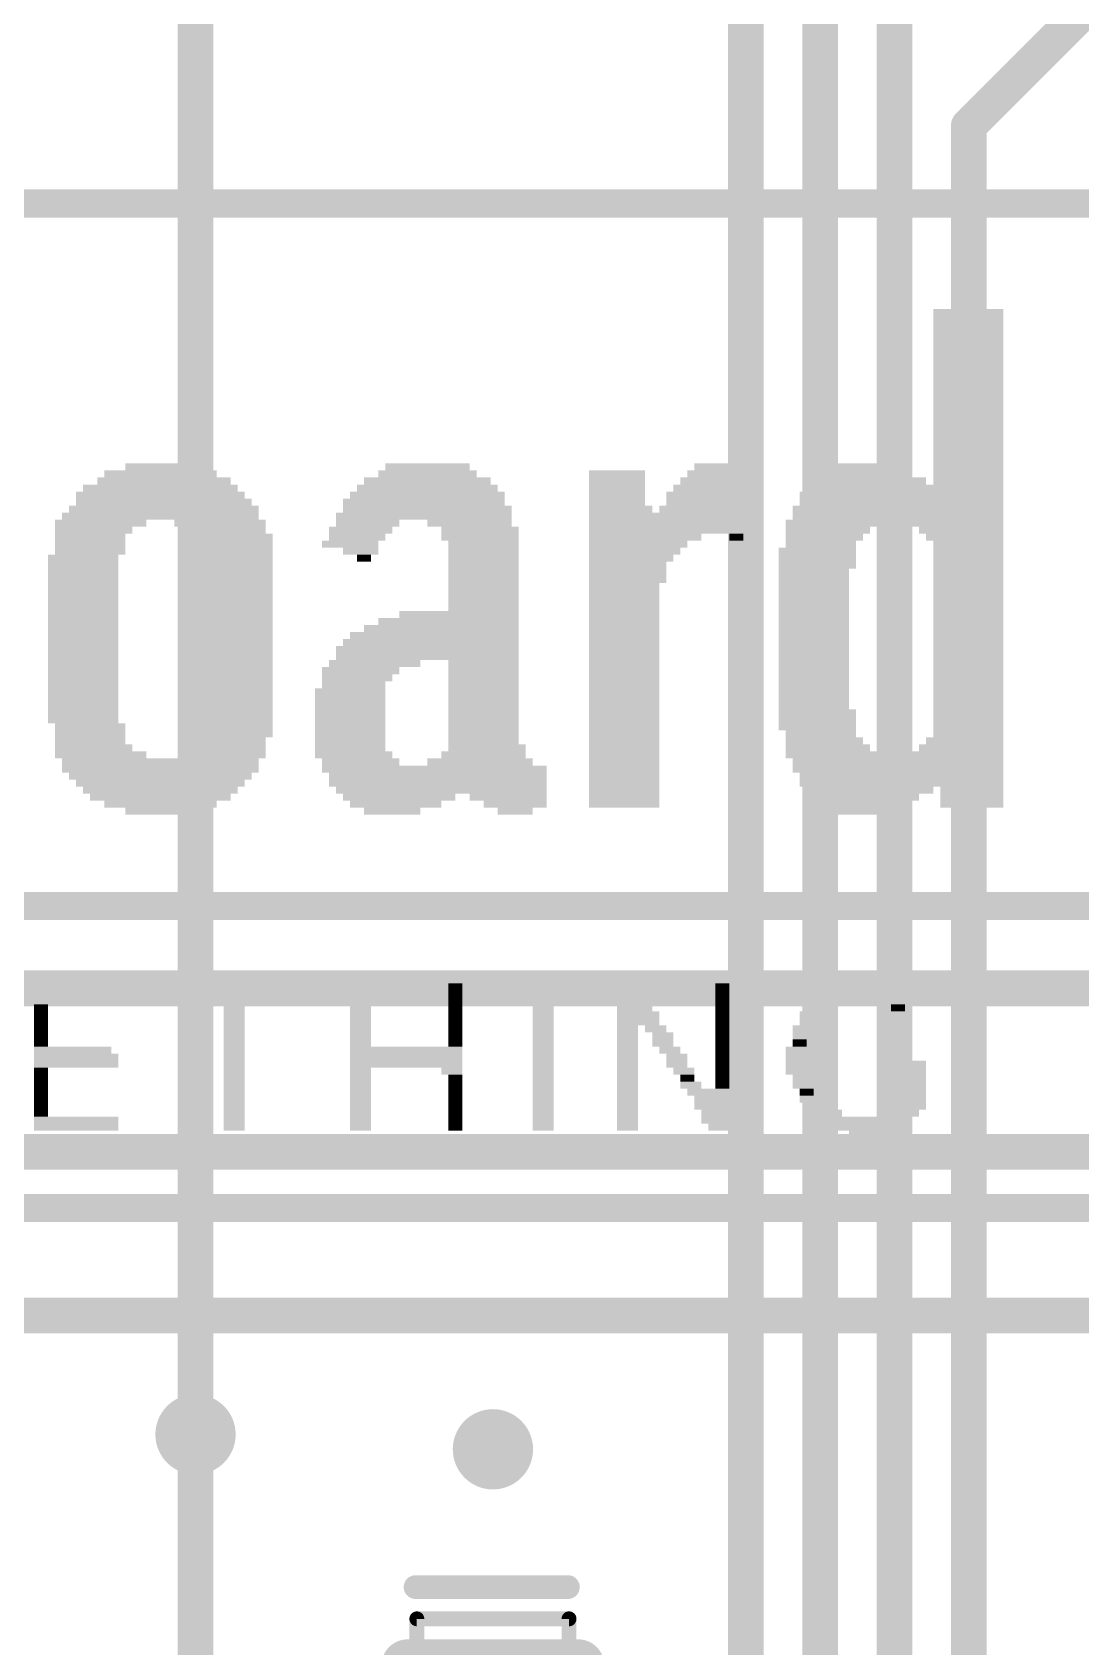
# Model space of a CAD drawing. Extents: x -25 to 82, y -36 to 56.
# Drawn here: x 45.6 to 54.55, y 23.71 to 37.5 of the extents above; entities that cross this region are included whole.
import ezdxf

# ---------------------------------------------------------------- set-up
doc = ezdxf.new("R2010")
doc.units = 0
for name, color, linetype in [('1', 12, 'CONTINUOUS'), ('16', 132, 'CONTINUOUS'), ('18', 110, 'CONTINUOUS'), ('21', 41, 'CONTINUOUS'), ('51', 53, 'CONTINUOUS')]:
    doc.layers.add(name, color=color, linetype=linetype)

# ---------------------------------------------------------------- blocks, each defined once
blk = doc.blocks.new('RECT')
blk.add_solid([(-0.5, -0.5), (0.5, -0.5), (-0.5, 0.5), (0.5, 0.5)])
blk = doc.blocks.new('RECT72000X304800R100')
at = {"const_width": 0.225}
blk.add_lwpolyline([(0.1125, -0.7275), (0.1125, 0.7275, 0.4142), (0, 0.84), (0, 0.84, 0.4142), (-0.1125, 0.7275), (-0.1125, -0.7275, 0.4142), (0, -0.84), (0, -0.84, 0.4142)], format="xyb", close=True, dxfattribs=at)
blk.add_solid([(-0.0254, -0.7529), (0.0254, -0.7529), (-0.0254, 0.7529), (0.0254, 0.7529)])
blk = doc.blocks.new('ROUNDV')
at = {"const_width": 0.5}
blk.add_lwpolyline([(0, -0.25, 1), (0, 0.25, 1), (0, -0.25)], format="xyb", dxfattribs=at)

msp = doc.modelspace()

# ---------------------------------------------------------------- linework, layer by layer
at = {"layer": '1', "const_width": 0.3048}
for points in [[(53.594, 36.703), (63.5, 46.609)], [(51.689, 20.193), (51.689, 38.989)], [(52.324, 19.939), (52.324, 38.354)], [(46.99, 25.527), (46.99, 38.1)], [(52.959, 19.685), (52.959, 37.719)], [(53.594, 19.431), (53.594, 36.703)]]:
    msp.add_lwpolyline(points, dxfattribs=at)
at = {"layer": '1', "const_width": 0.1524}
for points in [[(53.6702, 36.703, 1), (53.5178, 36.703)], [(53.5401, 36.7569, 1), (53.6479, 36.6491)], [(46.9138, 25.527, 1), (47.0662, 25.527)]]:
    msp.add_lwpolyline(points, format="xyb", dxfattribs=at)
at = {"layer": '16', "const_width": 0.3048}
for points in [[(58.674, 29.337), (39.243, 29.337)], [(62.23, 27.94), (39.497, 27.94)], [(56.896, 26.543), (39.497, 26.543)], [(46.99, 21.368), (46.99, 25.527)]]:
    msp.add_lwpolyline(points, dxfattribs=at)
at = {"layer": '16', "const_width": 0.1524}
msp.add_lwpolyline([(47.0662, 25.527, 1), (46.9138, 25.527)], format="xyb", dxfattribs=at)
at = {"layer": '21', "const_width": 0.2032}
msp.add_lwpolyline([(48.8698, 24.2231), (50.1698, 24.2231)], dxfattribs=at)
at = {"layer": '21', "const_width": 0.1016}
for points in [[(48.8698, 24.2739, 1), (48.8698, 24.1723)], [(50.1698, 24.1723, 1), (50.1698, 24.2739)]]:
    msp.add_lwpolyline(points, format="xyb", dxfattribs=at)
at = {"layer": '51', "const_width": 0.127}
for points in [[(48.88, 20.752), (48.88, 23.952)], [(48.88, 23.952), (50.18, 23.952)], [(50.18, 23.952), (50.18, 20.752)]]:
    msp.add_lwpolyline(points, dxfattribs=at)
at = {"layer": '51', "const_width": 0.0635}
for points in [[(48.9118, 23.952, 1), (48.8483, 23.952)], [(48.88, 23.9838, 1), (48.88, 23.9203)], [(50.2118, 23.952, 1), (50.1482, 23.952)], [(50.18, 23.9203, 1), (50.18, 23.9838)]]:
    msp.add_lwpolyline(points, format="xyb", dxfattribs=at)

# ---------------------------------------------------------------- block references
at = {"layer": '1', "rotation": 90}
msp.add_blockref('RECT72000X304800R100', (49.53, 23.552), dxfattribs=at)
at = {"layer": '18', "xscale": 0.6858, "yscale": 0.6858}
for p in [(46.99, 25.527), (46.99, 25.527), (49.53, 25.4), (49.53, 25.4)]:
    msp.add_blockref('ROUNDV', p, dxfattribs=at)
at = {"layer": '21', "yscale": 0.06}
for p, xscale in [((43.18, 36.13), 24.3), ((43.18, 36.07), 24.3), ((43.18, 36.01), 24.3), ((43.18, 35.95), 24.3), ((53.59, 35.11), 0.6), ((53.59, 35.05), 0.6), ((53.59, 34.99), 0.6), ((53.59, 34.93), 0.6), ((53.59, 34.87), 0.6), ((53.59, 34.81), 0.6), ((53.59, 34.75), 0.6), ((53.59, 34.69), 0.6), ((53.59, 34.63), 0.6), ((53.59, 34.57), 0.6), ((53.59, 34.51), 0.6), ((53.59, 34.45), 0.6), ((53.59, 34.39), 0.6), ((53.59, 34.33), 0.6), ((53.59, 34.27), 0.6), ((53.59, 34.21), 0.6), ((53.59, 34.15), 0.6), ((53.59, 34.09), 0.6), ((53.59, 34.03), 0.6), ((53.59, 33.97), 0.6), ((53.59, 33.91), 0.6), ((46.72, 33.79), 0.66), ((48.97, 33.79), 0.72), ((51.46, 33.79), 0.42), ((52.72, 33.79), 0.54), ((53.59, 33.85), 0.6), ((53.59, 33.79), 0.6), ((46.72, 33.67), 1.14), ((46.69, 33.73), 0.96), ((48.97, 33.67), 1.08), ((48.97, 33.73), 0.84), ((50.59, 33.73), 0.48), ((50.59, 33.67), 0.48), ((51.4, 33.67), 0.54), ((51.43, 33.73), 0.48), ((52.75, 33.67), 0.96), ((52.72, 33.73), 0.78), ((53.59, 33.73), 0.6), ((53.59, 33.67), 0.6), ((46.69, 33.55), 1.44), ((46.72, 33.49), 1.5), ((46.69, 33.61), 1.32), ((48.94, 33.49), 1.38), ((48.97, 33.55), 1.32), ((48.97, 33.61), 1.2), ((50.59, 33.61), 0.48), ((50.59, 33.55), 0.48), ((50.59, 33.49), 0.48), ((51.34, 33.55), 0.66), ((51.34, 33.49), 0.66), ((51.37, 33.61), 0.6), ((53.02, 33.55), 1.74), ((53.02, 33.49), 1.74), ((53.05, 33.61), 1.68), ((46.69, 33.37), 1.68), ((46.72, 33.43), 1.62), ((48.94, 33.37), 1.5), ((48.97, 33.43), 1.44), ((50.62, 33.43), 0.54), ((51.01, 33.37), 1.32), ((51.31, 33.43), 0.72), ((52.99, 33.43), 1.8), ((52.99, 33.37), 1.8), ((46.18, 33.31), 0.78), ((46.12, 33.25), 0.66), ((47.2, 33.31), 0.78), ((47.26, 33.25), 0.66), ((48.4, 33.25), 0.54), ((48.46, 33.31), 0.54), ((49.33, 33.31), 0.72), ((49.42, 33.25), 0.66), ((51.01, 33.31), 1.32), ((51.01, 33.25), 1.32), ((52.96, 33.31), 1.86), ((52.39, 33.25), 0.72), ((53.53, 33.25), 0.72), ((46.09, 33.19), 0.6), ((46.09, 33.13), 0.6), ((46.09, 33.07), 0.6), ((47.32, 33.19), 0.66), ((47.32, 33.13), 0.66), ((47.35, 33.07), 0.6), ((48.31, 33.13), 0.48), ((48.37, 33.19), 0.48), ((48.4, 33.07), 0.3), ((49.42, 33.19), 0.66), ((49.45, 33.13), 0.6), ((49.45, 33.07), 0.6), ((50.83, 33.19), 0.96), ((50.77, 33.13), 0.84), ((50.74, 33.07), 0.78), ((51.61, 33.19), 0.12), ((52.3, 33.07), 0.66), ((52.36, 33.19), 0.66), ((52.33, 33.13), 0.6), ((53.56, 33.19), 0.66), ((53.59, 33.13), 0.6), ((53.59, 33.07), 0.6), ((46.03, 33.01), 0.6), ((46.03, 32.95), 0.6), ((47.35, 33.01), 0.6), ((47.35, 32.95), 0.6), ((48.43, 33.01), 0.12), ((49.45, 33.01), 0.6), ((49.45, 32.95), 0.6), ((50.71, 33.01), 0.72), ((50.68, 32.95), 0.66), ((52.3, 33.01), 0.66), ((52.3, 32.95), 0.66), ((53.59, 33.01), 0.6), ((53.59, 32.95), 0.6), ((46.03, 32.89), 0.6), ((46.03, 32.83), 0.6), ((47.35, 32.89), 0.6), ((47.35, 32.83), 0.6), ((49.45, 32.89), 0.6), ((49.45, 32.83), 0.6), ((50.68, 32.89), 0.66), ((50.68, 32.83), 0.66), ((52.27, 32.89), 0.6), ((52.27, 32.83), 0.6), ((53.59, 32.89), 0.6), ((53.59, 32.83), 0.6), ((46.03, 32.77), 0.6), ((46.03, 32.71), 0.6), ((46.03, 32.65), 0.6), ((47.35, 32.77), 0.6), ((47.35, 32.71), 0.6), ((47.35, 32.65), 0.6), ((49.45, 32.77), 0.6), ((49.45, 32.71), 0.6), ((49.45, 32.65), 0.6), ((50.65, 32.77), 0.6), ((50.65, 32.71), 0.6), ((50.65, 32.65), 0.6), ((52.27, 32.77), 0.6), ((52.27, 32.71), 0.6), ((52.27, 32.65), 0.6), ((53.59, 32.77), 0.6), ((53.59, 32.71), 0.6), ((53.59, 32.65), 0.6), ((46.03, 32.59), 0.6), ((46.03, 32.53), 0.6), ((47.35, 32.59), 0.6), ((47.35, 32.53), 0.6), ((49.24, 32.53), 1.02), ((49.45, 32.59), 0.6), ((50.65, 32.59), 0.6), ((50.65, 32.53), 0.6), ((52.27, 32.59), 0.6), ((52.27, 32.53), 0.6), ((53.59, 32.59), 0.6), ((53.59, 32.53), 0.6), ((46.03, 32.47), 0.6), ((46.03, 32.41), 0.6), ((47.35, 32.47), 0.6), ((47.35, 32.41), 0.6), ((49.09, 32.41), 1.32), ((49.15, 32.47), 1.2), ((50.65, 32.47), 0.6), ((50.65, 32.41), 0.6), ((52.27, 32.47), 0.6), ((52.27, 32.41), 0.6), ((53.59, 32.47), 0.6), ((53.59, 32.41), 0.6), ((46.03, 32.35), 0.6), ((46.03, 32.29), 0.6), ((47.35, 32.35), 0.6), ((47.35, 32.29), 0.6), ((49, 32.29), 1.5), ((49.03, 32.35), 1.44), ((50.65, 32.35), 0.6), ((50.65, 32.29), 0.6), ((52.27, 32.35), 0.6), ((52.27, 32.29), 0.6), ((53.59, 32.35), 0.6), ((53.59, 32.29), 0.6), ((46.03, 32.23), 0.6), ((46.03, 32.17), 0.6), ((46.03, 32.11), 0.6), ((47.35, 32.23), 0.6), ((47.35, 32.17), 0.6), ((47.35, 32.11), 0.6), ((48.52, 32.11), 0.78), ((48.97, 32.23), 1.56), ((48.97, 32.17), 1.56), ((49.45, 32.11), 0.6), ((50.65, 32.23), 0.6), ((50.65, 32.17), 0.6), ((50.65, 32.11), 0.6), ((52.27, 32.23), 0.6), ((52.27, 32.17), 0.6), ((52.27, 32.11), 0.6), ((53.59, 32.23), 0.6), ((53.59, 32.17), 0.6), ((53.59, 32.11), 0.6), ((46.03, 32.05), 0.6), ((46.03, 31.99), 0.6), ((47.35, 32.05), 0.6), ((47.35, 31.99), 0.6), ((48.4, 32.05), 0.66), ((48.37, 31.99), 0.6), ((49.45, 32.05), 0.6), ((49.45, 31.99), 0.6), ((50.65, 32.05), 0.6), ((50.65, 31.99), 0.6), ((52.27, 32.05), 0.6), ((52.27, 31.99), 0.6), ((53.59, 32.05), 0.6), ((53.59, 31.99), 0.6), ((46.03, 31.93), 0.6), ((46.03, 31.87), 0.6), ((47.35, 31.93), 0.6), ((47.35, 31.87), 0.6), ((48.31, 31.87), 0.6), ((48.34, 31.93), 0.54), ((49.45, 31.93), 0.6), ((49.45, 31.87), 0.6), ((50.65, 31.93), 0.6), ((50.65, 31.87), 0.6), ((52.27, 31.93), 0.6), ((52.27, 31.87), 0.6), ((53.59, 31.93), 0.6), ((53.59, 31.87), 0.6), ((46.03, 31.81), 0.6), ((46.03, 31.75), 0.6), ((46.03, 31.69), 0.6), ((47.35, 31.81), 0.6), ((47.35, 31.75), 0.6), ((47.35, 31.69), 0.6), ((48.31, 31.81), 0.6), ((48.31, 31.75), 0.6), ((48.31, 31.69), 0.6), ((49.45, 31.81), 0.6), ((49.45, 31.75), 0.6), ((49.45, 31.69), 0.6), ((50.65, 31.81), 0.6), ((50.65, 31.75), 0.6), ((50.65, 31.69), 0.6), ((52.27, 31.81), 0.6), ((52.27, 31.75), 0.6), ((52.3, 31.69), 0.66), ((53.59, 31.81), 0.6), ((53.59, 31.75), 0.6), ((53.59, 31.69), 0.6), ((46.03, 31.63), 0.6), ((46.09, 31.57), 0.6), ((47.35, 31.63), 0.6), ((47.35, 31.57), 0.6), ((48.31, 31.63), 0.6), ((48.31, 31.57), 0.6), ((49.45, 31.63), 0.6), ((49.45, 31.57), 0.6), ((50.65, 31.63), 0.6), ((50.65, 31.57), 0.6), ((52.3, 31.63), 0.66), ((52.3, 31.57), 0.66), ((53.59, 31.63), 0.6), ((53.59, 31.57), 0.6), ((46.09, 31.51), 0.6), ((46.09, 31.45), 0.6), ((47.32, 31.51), 0.66), ((47.29, 31.45), 0.6), ((48.31, 31.51), 0.6), ((48.31, 31.45), 0.6), ((49.45, 31.51), 0.6), ((49.45, 31.45), 0.6), ((50.65, 31.51), 0.6), ((50.65, 31.45), 0.6), ((52.33, 31.51), 0.6), ((52.36, 31.45), 0.66), ((53.56, 31.45), 0.66), ((53.59, 31.51), 0.6), ((46.12, 31.39), 0.66), ((46.18, 31.33), 0.78), ((46.69, 31.27), 1.68), ((47.23, 31.33), 0.72), ((47.26, 31.39), 0.66), ((48.31, 31.39), 0.6), ((48.34, 31.33), 0.66), ((48.4, 31.27), 0.66), ((49.42, 31.27), 0.9), ((49.45, 31.33), 0.72), ((49.48, 31.39), 0.66), ((50.65, 31.39), 0.6), ((50.65, 31.33), 0.6), ((50.65, 31.27), 0.6), ((52.39, 31.39), 0.72), ((52.42, 31.33), 0.78), ((52.99, 31.27), 1.8), ((53.47, 31.33), 0.84), ((53.53, 31.39), 0.72), ((46.69, 31.21), 1.68), ((46.69, 31.15), 1.56), ((49.03, 31.21), 1.92), ((49.06, 31.15), 1.86), ((50.65, 31.21), 0.6), ((50.65, 31.15), 0.6), ((52.99, 31.21), 1.8), ((53.02, 31.15), 1.74), ((46.69, 31.09), 1.44), ((46.69, 31.03), 1.32), ((49.06, 31.09), 1.86), ((49.09, 31.03), 1.8), ((50.65, 31.09), 0.6), ((50.65, 31.03), 0.6), ((53.02, 31.09), 1.74), ((52.75, 31.03), 1.08), ((53.62, 31.03), 0.54), ((46.69, 30.97), 1.2), ((46.69, 30.91), 0.96), ((48.73, 30.97), 0.96), ((48.7, 30.91), 0.78), ((49.66, 30.97), 0.66), ((49.72, 30.91), 0.54), ((50.65, 30.97), 0.6), ((50.65, 30.91), 0.6), ((52.72, 30.97), 0.9), ((52.72, 30.91), 0.78), ((53.62, 30.97), 0.54), ((53.62, 30.91), 0.54), ((46.69, 30.85), 0.6), ((48.67, 30.85), 0.48), ((49.72, 30.85), 0.3), ((52.72, 30.85), 0.54), ((43.18, 30.13), 24.3), ((43.18, 30.07), 24.3), ((43.18, 30.01), 24.3), ((43.18, 29.95), 24.3), ((45.97, 29.35), 0.72), ((47.32, 29.35), 1.02), ((48.4, 29.35), 0.18), ((49.21, 29.35), 0.12), ((49.96, 29.35), 0.18), ((50.68, 29.35), 0.18), ((51.49, 29.35), 0.12), ((52.72, 29.35), 0.42), ((45.97, 29.29), 0.72), ((45.97, 29.23), 0.72), ((47.32, 29.29), 1.02), ((47.32, 29.23), 1.02), ((48.4, 29.29), 0.18), ((48.4, 29.23), 0.18), ((49.21, 29.29), 0.12), ((49.21, 29.23), 0.12), ((49.96, 29.29), 0.18), ((49.96, 29.23), 0.18), ((50.71, 29.29), 0.24), ((50.71, 29.23), 0.24), ((51.49, 29.29), 0.12), ((51.49, 29.23), 0.12), ((52.45, 29.23), 0.36), ((52.69, 29.29), 0.72), ((52.96, 29.23), 0.3), ((45.67, 29.17), 0.12), ((45.67, 29.11), 0.12), ((47.32, 29.17), 0.18), ((47.32, 29.11), 0.18), ((48.4, 29.17), 0.18), ((48.4, 29.11), 0.18), ((49.21, 29.17), 0.12), ((49.21, 29.11), 0.12), ((49.96, 29.17), 0.18), ((49.96, 29.11), 0.18), ((50.74, 29.17), 0.3), ((50.77, 29.11), 0.36), ((51.49, 29.17), 0.12), ((51.49, 29.11), 0.12), ((52.27, 29.11), 0.24), ((52.33, 29.17), 0.24), ((52.99, 29.17), 0.12), ((45.67, 29.05), 0.12), ((45.67, 28.99), 0.12), ((45.67, 28.93), 0.12), ((47.32, 29.05), 0.18), ((47.32, 28.99), 0.18), ((47.32, 28.93), 0.18), ((48.4, 29.05), 0.18), ((48.4, 28.99), 0.18), ((48.4, 28.93), 0.18), ((49.21, 29.05), 0.12), ((49.21, 28.99), 0.12), ((49.21, 28.93), 0.12), ((49.96, 29.05), 0.18), ((49.96, 28.99), 0.18), ((49.96, 28.93), 0.18), ((50.77, 29.05), 0.36), ((50.68, 28.99), 0.18), ((50.68, 28.93), 0.18), ((50.92, 28.99), 0.18), ((50.98, 28.93), 0.18), ((51.49, 29.05), 0.12), ((51.49, 28.99), 0.12), ((51.49, 28.93), 0.12), ((52.18, 28.99), 0.18), ((52.18, 28.93), 0.18), ((52.24, 29.05), 0.18), ((45.67, 28.87), 0.12), ((45.94, 28.81), 0.66), ((47.32, 28.87), 0.18), ((47.32, 28.81), 0.18), ((48.4, 28.87), 0.18), ((48.79, 28.81), 0.96), ((49.21, 28.87), 0.12), ((49.96, 28.87), 0.18), ((49.96, 28.81), 0.18), ((50.68, 28.87), 0.18), ((50.68, 28.81), 0.18), ((50.98, 28.87), 0.18), ((51.04, 28.81), 0.18), ((51.49, 28.87), 0.12), ((51.49, 28.81), 0.12), ((52.12, 28.81), 0.18), ((52.15, 28.87), 0.12), ((45.97, 28.75), 0.72), ((45.97, 28.69), 0.72), ((47.32, 28.75), 0.18), ((47.32, 28.69), 0.18), ((48.79, 28.75), 0.96), ((48.79, 28.69), 0.96), ((49.96, 28.75), 0.18), ((49.96, 28.69), 0.18), ((50.68, 28.75), 0.18), ((50.68, 28.69), 0.18), ((51.1, 28.75), 0.18), ((51.1, 28.69), 0.18), ((51.49, 28.75), 0.12), ((51.49, 28.69), 0.12), ((52.12, 28.75), 0.18), ((52.12, 28.69), 0.18), ((53.02, 28.69), 0.42), ((45.67, 28.63), 0.12), ((45.67, 28.57), 0.12), ((47.32, 28.63), 0.18), ((47.32, 28.57), 0.18), ((48.4, 28.63), 0.18), ((48.4, 28.57), 0.18), ((49.18, 28.63), 0.18), ((49.21, 28.57), 0.12), ((49.96, 28.63), 0.18), ((49.96, 28.57), 0.18), ((50.68, 28.63), 0.18), ((50.68, 28.57), 0.18), ((51.16, 28.63), 0.18), ((51.19, 28.57), 0.12), ((51.49, 28.63), 0.12), ((51.49, 28.57), 0.12), ((52.12, 28.63), 0.18), ((52.18, 28.57), 0.18), ((53.02, 28.63), 0.42), ((53.14, 28.57), 0.18), ((45.67, 28.51), 0.12), ((45.67, 28.45), 0.12), ((45.67, 28.39), 0.12), ((47.32, 28.51), 0.18), ((47.32, 28.45), 0.18), ((47.32, 28.39), 0.18), ((48.4, 28.51), 0.18), ((48.4, 28.45), 0.18), ((48.4, 28.39), 0.18), ((49.21, 28.51), 0.12), ((49.21, 28.45), 0.12), ((49.21, 28.39), 0.12), ((49.96, 28.51), 0.18), ((49.96, 28.45), 0.18), ((49.96, 28.39), 0.18), ((50.68, 28.51), 0.18), ((50.68, 28.45), 0.18), ((50.68, 28.39), 0.18), ((51.22, 28.51), 0.18), ((51.37, 28.45), 0.36), ((51.4, 28.39), 0.3), ((51.49, 28.51), 0.12), ((52.18, 28.51), 0.18), ((52.21, 28.45), 0.12), ((52.24, 28.39), 0.18), ((53.14, 28.51), 0.18), ((53.14, 28.45), 0.18), ((53.14, 28.39), 0.18), ((45.67, 28.33), 0.12), ((45.67, 28.27), 0.12), ((47.32, 28.33), 0.18), ((47.32, 28.27), 0.18), ((48.4, 28.33), 0.18), ((48.4, 28.27), 0.18), ((49.21, 28.33), 0.12), ((49.21, 28.27), 0.12), ((49.96, 28.33), 0.18), ((49.96, 28.27), 0.18), ((50.68, 28.33), 0.18), ((50.68, 28.27), 0.18), ((51.4, 28.33), 0.3), ((51.43, 28.27), 0.24), ((52.3, 28.33), 0.18), ((52.36, 28.27), 0.3), ((53.05, 28.27), 0.24), ((53.11, 28.33), 0.24), ((45.97, 28.21), 0.72), ((45.97, 28.15), 0.72), ((47.32, 28.21), 0.18), ((47.32, 28.15), 0.18), ((48.4, 28.21), 0.18), ((48.4, 28.15), 0.18), ((49.21, 28.21), 0.12), ((49.21, 28.15), 0.12), ((49.96, 28.21), 0.18), ((49.96, 28.15), 0.18), ((50.68, 28.21), 0.18), ((50.68, 28.15), 0.18), ((51.43, 28.21), 0.24), ((51.46, 28.15), 0.18), ((52.72, 28.21), 0.78), ((52.69, 28.15), 0.6), ((52.69, 28.09), 0.24), ((43.18, 27.55), 24.3), ((43.18, 27.49), 24.3), ((43.18, 27.43), 24.3), ((43.18, 27.37), 24.3)]:
    msp.add_blockref('RECT', p, dxfattribs=dict(at, xscale=xscale))

doc.saveas('drawing.dxf')
